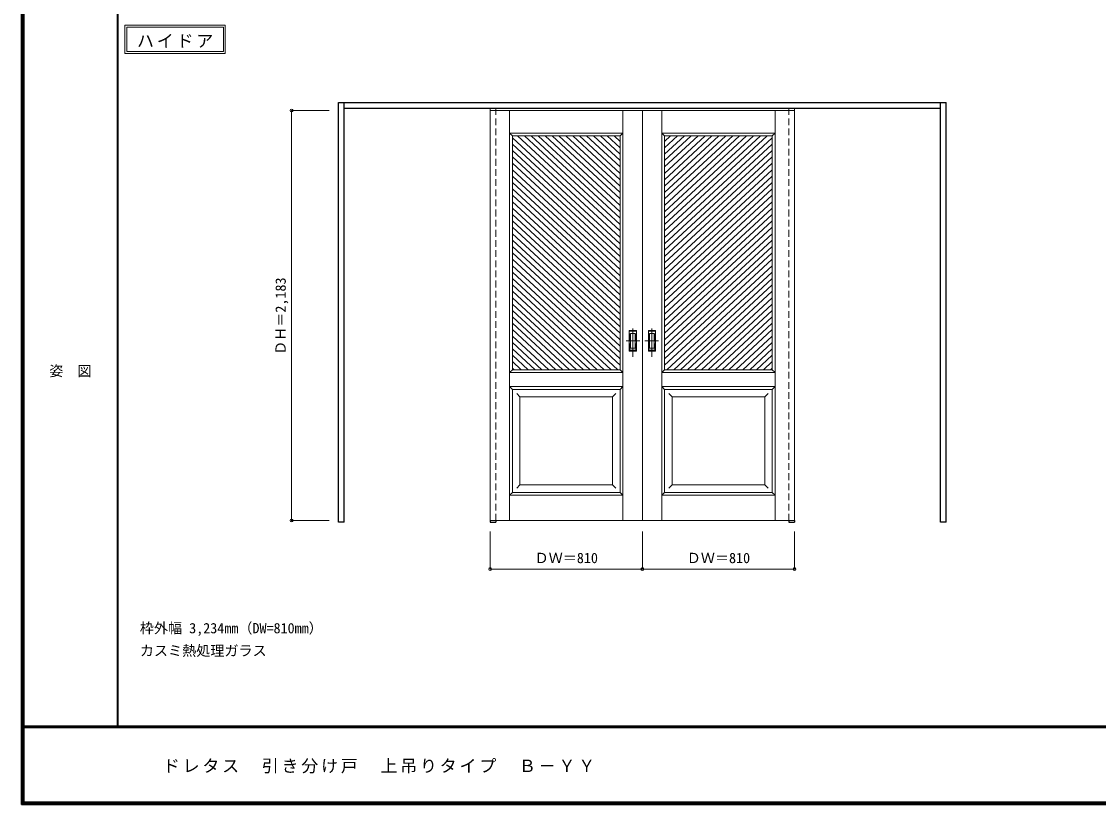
# Model space of a CAD drawing. Units: millimetres, scale not verified. Extents: x -6000 to 5700, y -4307 to 4175.
# Drawn here: x -6000 to -267, y -4205 to -36 of the extents above; entities that cross this region are included whole.
import ezdxf
from ezdxf.enums import TextEntityAlignment as Align

# ---------------------------------------------------------------- set-up
doc = ezdxf.new("R2010")
doc.units = ezdxf.units.MM
doc.header["$LTSCALE"] = 30
doc.header["$PDMODE"] = 32
doc.header["$PDSIZE"] = 15
doc.linetypes.add('CHAIN1', pattern=[8, 5, -1, 1, -1])
doc.linetypes.add('DASHED1', pattern=[1.8, 1.2, -0.6])
for name, color, linetype, lineweight in [('0-2_扉', 7, 'Continuous', 18), ('0-4_枠', 3, 'Continuous', 25), ('0-6_引手', 7, 'Continuous', 18), ('0-A_文字', 7, 'Continuous', 18), ('0-B_寸法', 7, 'Continuous', 9), ('0-C_ハッチ', 4, 'Continuous', 9), ('F-1_枠', 6, 'Continuous', 40), ('F-A_文字', 7, 'Continuous', 18)]:
    doc.layers.add(name, color=color, linetype=linetype, lineweight=lineweight)
doc.styles.add('ＭＳ ゴシック', font='')
doc.styles.get('ＭＳ ゴシック').set_extended_font_data('MS Gothic')

msp = doc.modelspace()

# ---------------------------------------------------------------- linework, layer by layer
at = {"layer": '0-2_扉'}
for p, q in [((-2695, -509.75), (-3505, -509.75)), ((-3401.5, -2692.75), (-3401.5, -509.75)), ((-2798.5, -2692.75), (-2798.5, -509.75)), ((-2695, -509.75), (-2695, -2692.75)), ((-2695, -509.75), (-1885, -509.75)), ((-2695, -509.75), (-2695, -2692.75)), ((-2591.5, -2692.75), (-2591.5, -509.75)), ((-1988.5, -2692.75), (-1988.5, -509.75)), ((-2798.5, -629.75), (-2813.5, -644.75)), ((-2591.5, -629.75), (-2576.5, -644.75)), ((-2813.5, -644.75), (-3386.5, -644.75)), ((-3386.5, -1889.75), (-3386.5, -644.75)), ((-2813.5, -1889.75), (-2813.5, -644.75)), ((-2576.5, -644.75), (-2003.5, -644.75)), ((-2576.5, -1889.75), (-2576.5, -644.75)), ((-2003.5, -1889.75), (-2003.5, -644.75)), ((-2813.69, -827.75), (-2813.5, -827.75)), ((-2576.31, -827.75), (-2576.5, -827.75)), ((-3386.5, -1889.75), (-2813.5, -1889.75)), ((-2798.5, -1904.75), (-2813.5, -1889.75)), ((-2591.5, -1904.75), (-2576.5, -1889.75)), ((-2003.5, -1889.75), (-2576.5, -1889.75)), ((-2798.5, -1979.75), (-3401.5, -1979.75)), ((-3386.5, -2542.75), (-3386.5, -1994.75)), ((-2798.5, -1979.75), (-2813.5, -1994.75)), ((-2813.5, -2542.75), (-2813.5, -1994.75)), ((-2591.5, -1979.75), (-2576.5, -1994.75)), ((-2591.5, -1979.75), (-1988.5, -1979.75)), ((-2576.5, -2542.75), (-2576.5, -1994.75)), ((-2003.5, -2542.75), (-2003.5, -1994.75)), ((-3346.5, -2034.75), (-3364.18, -2017.07)), ((-3346.5, -2034.75), (-2853.5, -2034.75)), ((-3346.5, -2034.75), (-3346.5, -2502.75)), ((-2853.54, -2034.75), (-2835.86, -2017.07)), ((-2853.5, -2502.75), (-2853.5, -2034.75)), ((-2536.46, -2034.75), (-2554.14, -2017.07)), ((-2043.5, -2034.75), (-2536.5, -2034.75)), ((-2536.5, -2502.75), (-2536.5, -2034.75)), ((-2043.5, -2034.75), (-2025.82, -2017.07)), ((-2043.5, -2034.75), (-2043.5, -2502.75)), ((-3346.5, -2502.75), (-3364.18, -2520.43)), ((-3346.5, -2502.75), (-2853.5, -2502.75)), ((-2853.5, -2502.75), (-2853.5, -2501.32)), ((-2853.5, -2502.75), (-2835.82, -2520.43)), ((-2536.5, -2502.75), (-2554.18, -2520.43)), ((-2536.5, -2502.75), (-2536.5, -2501.32)), ((-2043.5, -2502.75), (-2536.5, -2502.75)), ((-2043.5, -2502.75), (-2025.82, -2520.43)), ((-2798.5, -2557.75), (-3401.5, -2557.75)), ((-2813.5, -2542.75), (-2798.5, -2557.75)), ((-2576.5, -2542.75), (-2591.5, -2557.75)), ((-2591.5, -2557.75), (-1988.5, -2557.75))]:
    msp.add_line(p, q, dxfattribs=at)
for points in [[(-2695, -2692.75), (-3505, -2692.75), (-3505, -509.75)], [(-2695, -2692.75), (-1885, -2692.75), (-1885, -509.75)], [(-2798.5, -629.75), (-3401.5, -629.75), (-3386.5, -644.75)], [(-2591.5, -629.75), (-1988.5, -629.75), (-2003.5, -644.75)], [(-3386.5, -1889.75), (-3401.5, -1904.75), (-2798.5, -1904.75)], [(-2003.5, -1889.75), (-1988.5, -1904.75), (-2591.5, -1904.75)], [(-2813.5, -1994.75), (-3386.5, -1994.75), (-3401.5, -1979.75)], [(-2576.5, -1994.75), (-2003.5, -1994.75), (-1988.5, -1979.75)], [(-2813.5, -2542.75), (-3386.5, -2542.75), (-3401.5, -2557.75)], [(-2576.5, -2542.75), (-2003.5, -2542.75), (-1988.5, -2557.75)]]:
    msp.add_lwpolyline(points, dxfattribs=at)
at = {"layer": '0-4_枠'}
for p, q in [((-4312, -2701.25), (-4312, -466.25)), ((-4312, -466.25), (-1078, -466.25)), ((-4282, -2701.25), (-4282, -466.25)), ((-4282, -496.25), (-1108, -496.25)), ((-1108, -2701.25), (-1108, -466.25)), ((-1078, -2701.25), (-1078, -466.25)), ((-3505, -2692.75), (-3505, -2701.25)), ((-3475, -2692.75), (-3475, -2701.25)), ((-1915, -2692.75), (-1915, -2701.25)), ((-1885, -2692.75), (-1885, -2701.25)), ((-4282, -2701.25), (-4312, -2701.25)), ((-3505, -2701.25), (-3475, -2701.25)), ((-1915, -2701.25), (-1885, -2701.25)), ((-1078, -2701.25), (-1108, -2701.25))]:
    msp.add_line(p, q, dxfattribs=at)
at = {"layer": '0-4_枠', "color": 4, "linetype": 'DASHED1', "lineweight": 9}
for p, q in [((-3505, -2693.25), (-3505, -496.25)), ((-3475, -2693.25), (-3475, -496.25)), ((-1915, -2693.25), (-1915, -496.25)), ((-1885, -2693.25), (-1885, -496.25))]:
    msp.add_line(p, q, dxfattribs=at)
at = {"layer": '0-6_引手', "linetype": 'CHAIN1'}
for p, q in [((-2746, -1820.48), (-2746, -1649.63)), ((-2644, -1820.48), (-2644, -1649.63)), ((-2707.93, -1735.25), (-2780.44, -1735.25)), ((-2682.07, -1735.25), (-2609.56, -1735.25))]:
    msp.add_line(p, q, dxfattribs=at)
at = {"layer": '0-6_引手'}
for p, q in [((-2727, -1680.25), (-2765, -1680.25)), ((-2765, -1790.25), (-2765, -1680.25)), ((-2733.5, -1696.25), (-2758.5, -1696.25)), ((-2758.5, -1774.25), (-2758.5, -1696.25)), ((-2733.5, -1774.25), (-2733.5, -1696.25)), ((-2727, -1790.25), (-2727, -1680.25)), ((-2663, -1680.25), (-2625, -1680.25)), ((-2663, -1790.25), (-2663, -1680.25)), ((-2656.5, -1696.25), (-2631.5, -1696.25)), ((-2656.5, -1774.25), (-2656.5, -1696.25)), ((-2631.5, -1774.25), (-2631.5, -1696.25)), ((-2625, -1790.25), (-2625, -1680.25)), ((-2733.5, -1774.25), (-2758.5, -1774.25)), ((-2656.5, -1774.25), (-2631.5, -1774.25)), ((-2727, -1790.25), (-2765, -1790.25)), ((-2663, -1790.25), (-2625, -1790.25))]:
    msp.add_line(p, q, dxfattribs=at)
at = {"layer": '0-6_引手', "linetype": 'DASHED1'}
for p, q in [((-2762, -1786.25), (-2762, -1684.25)), ((-2628, -1786.25), (-2628, -1684.25)), ((-2730, -1786.25), (-2762, -1786.25)), ((-2660, -1786.25), (-2628, -1786.25))]:
    msp.add_line(p, q, dxfattribs=at)
for points in [[(-2730, -1786.25), (-2730, -1684.25), (-2762, -1684.25)], [(-2660, -1786.25), (-2660, -1684.25), (-2628, -1684.25)]]:
    msp.add_lwpolyline(points, dxfattribs=at)
at = {"layer": '0-A_文字'}
for p, q in [((-5450, -55.5), (-5450, -205.5)), ((-5440, -65.5), (-4925.67, -65.5)), ((-4925.67, -65.5), (-4925.67, -195.5)), ((-5450, -205.5), (-4915.67, -205.5))]:
    msp.add_line(p, q, dxfattribs=at)
for points in [[(-5450, -55.5), (-4915.67, -55.5), (-4915.67, -205.5)], [(-5440, -65.5), (-5440, -195.5), (-4925.67, -195.5)]]:
    msp.add_lwpolyline(points, dxfattribs=at)
at = {"layer": '0-B_寸法', "color": 4}
for p, q in [((-4562, -509.75), (-4362, -509.75)), ((-4562, -509.75), (-4562, -2692.75)), ((-4562, -2692.75), (-4362, -2692.75)), ((-3505, -2951.25), (-3505, -2751.25)), ((-2695, -2951.25), (-2695, -2751.25)), ((-1885, -2951.25), (-1885, -2751.25)), ((-3505, -2951.25), (-1885, -2951.25))]:
    msp.add_line(p, q, dxfattribs=at)
at = {"layer": '0-B_寸法'}
for p in [(-4562, -509.75), (-4562, -2692.75), (-3505, -2951.25), (-2695, -2951.25), (-1885, -2951.25)]:
    msp.add_point(p, dxfattribs=at)
at = {"layer": '0-C_ハッチ'}
for p, q in [((-3386.5, -654.29), (-2813.5, -1184.84)), ((-3360, -644.75), (-2813.5, -1150.77)), ((-3323.21, -644.75), (-2813.5, -1116.7)), ((-3286.41, -644.75), (-2813.5, -1082.63)), ((-3249.61, -644.75), (-2813.5, -1048.56)), ((-3212.82, -644.75), (-2813.5, -1014.49)), ((-3176.02, -644.75), (-2813.5, -980.42)), ((-3139.22, -644.75), (-2813.5, -946.34)), ((-3102.43, -644.75), (-2813.5, -912.27)), ((-3065.63, -644.75), (-2813.5, -878.2)), ((-3028.83, -644.75), (-2813.5, -844.13)), ((-2992.03, -644.75), (-2813.5, -810.06)), ((-2955.24, -644.75), (-2813.5, -775.99)), ((-2918.44, -644.75), (-2813.5, -741.92)), ((-2881.64, -644.75), (-2813.5, -707.85)), ((-2844.85, -644.75), (-2813.5, -673.78)), ((-2508.36, -644.75), (-2576.5, -707.85)), ((-2471.56, -644.75), (-2576.5, -741.92)), ((-2434.76, -644.75), (-2576.5, -775.99)), ((-2397.97, -644.75), (-2576.5, -810.06)), ((-2545.15, -644.75), (-2576.5, -673.78)), ((-2361.17, -644.75), (-2576.5, -844.13)), ((-2324.37, -644.75), (-2576.5, -878.2)), ((-2287.58, -644.75), (-2576.5, -912.27)), ((-2250.78, -644.75), (-2576.5, -946.34)), ((-2213.98, -644.75), (-2576.5, -980.42)), ((-2177.19, -644.75), (-2576.5, -1014.49)), ((-2140.39, -644.75), (-2576.5, -1048.56)), ((-2103.59, -644.75), (-2576.5, -1082.63)), ((-2066.79, -644.75), (-2576.5, -1116.7)), ((-2030, -644.75), (-2576.5, -1150.77)), ((-2003.5, -654.29), (-2576.5, -1184.84)), ((-3386.5, -688.36), (-2813.5, -1218.91)), ((-3386.5, -722.43), (-2813.5, -1252.98)), ((-2003.5, -688.36), (-2576.5, -1218.91)), ((-2003.5, -722.43), (-2576.5, -1252.98)), ((-3386.5, -756.5), (-2813.5, -1287.05)), ((-3386.5, -790.57), (-2813.5, -1321.13)), ((-2003.5, -756.5), (-2576.5, -1287.05)), ((-2003.5, -790.57), (-2576.5, -1321.13)), ((-3386.5, -824.64), (-2813.5, -1355.2)), ((-3386.5, -858.71), (-2813.5, -1389.27)), ((-2003.5, -824.64), (-2576.5, -1355.2)), ((-2003.5, -858.71), (-2576.5, -1389.27)), ((-3386.5, -892.78), (-2813.5, -1423.34)), ((-2003.5, -892.78), (-2576.5, -1423.34)), ((-3386.5, -926.85), (-2813.5, -1457.41)), ((-3386.5, -960.93), (-2813.5, -1491.48)), ((-2003.5, -926.85), (-2576.5, -1457.41)), ((-2003.5, -960.93), (-2576.5, -1491.48)), ((-3386.5, -995), (-2813.5, -1525.55)), ((-3386.5, -1029.07), (-2813.5, -1559.62)), ((-2003.5, -995), (-2576.5, -1525.55)), ((-2003.5, -1029.07), (-2576.5, -1559.62)), ((-3386.5, -1063.14), (-2813.5, -1593.69)), ((-2003.5, -1063.14), (-2576.5, -1593.69)), ((-3386.5, -1097.21), (-2813.5, -1627.77)), ((-3386.5, -1131.28), (-2813.5, -1661.84)), ((-2003.5, -1097.21), (-2576.5, -1627.77)), ((-2003.5, -1131.28), (-2576.5, -1661.84)), ((-3386.5, -1165.35), (-2813.5, -1695.91)), ((-3386.5, -1199.42), (-2813.5, -1729.98)), ((-2003.5, -1165.35), (-2576.5, -1695.91)), ((-2003.5, -1199.42), (-2576.5, -1729.98)), ((-3386.5, -1233.49), (-2813.5, -1764.05)), ((-2003.5, -1233.49), (-2576.5, -1764.05)), ((-3386.5, -1267.56), (-2813.5, -1798.12)), ((-3386.5, -1301.64), (-2813.5, -1832.19)), ((-2003.5, -1267.56), (-2576.5, -1798.12)), ((-2003.5, -1301.64), (-2576.5, -1832.19)), ((-3386.5, -1335.71), (-2813.5, -1866.26)), ((-3386.5, -1369.78), (-2824.93, -1889.75)), ((-2003.5, -1335.71), (-2576.5, -1866.26)), ((-2003.5, -1369.78), (-2565.07, -1889.75)), ((-3386.5, -1403.85), (-2861.73, -1889.75)), ((-2003.5, -1403.85), (-2528.27, -1889.75)), ((-3386.5, -1437.92), (-2898.52, -1889.75)), ((-3386.5, -1471.99), (-2935.32, -1889.75)), ((-2003.5, -1437.92), (-2491.48, -1889.75)), ((-2003.5, -1471.99), (-2454.68, -1889.75)), ((-3386.5, -1506.06), (-2972.12, -1889.75)), ((-3386.5, -1540.13), (-3008.91, -1889.75)), ((-2003.5, -1506.06), (-2417.88, -1889.75)), ((-2003.5, -1540.13), (-2381.09, -1889.75)), ((-3386.5, -1574.2), (-3045.71, -1889.75)), ((-2003.5, -1574.2), (-2344.29, -1889.75)), ((-3386.5, -1608.28), (-3082.51, -1889.75)), ((-3386.5, -1642.35), (-3119.3, -1889.75)), ((-2003.5, -1608.28), (-2307.49, -1889.75)), ((-2003.5, -1642.35), (-2270.7, -1889.75)), ((-3386.5, -1676.42), (-3156.1, -1889.75)), ((-3386.5, -1710.49), (-3192.9, -1889.75)), ((-2003.5, -1676.42), (-2233.9, -1889.75)), ((-2003.5, -1710.49), (-2197.1, -1889.75)), ((-3386.5, -1744.56), (-3229.69, -1889.75)), ((-2003.5, -1744.56), (-2160.31, -1889.75)), ((-3386.5, -1778.63), (-3266.49, -1889.75)), ((-3386.5, -1812.7), (-3303.29, -1889.75)), ((-2003.5, -1778.63), (-2123.51, -1889.75)), ((-2003.5, -1812.7), (-2086.71, -1889.75)), ((-3386.5, -1846.77), (-3340.08, -1889.75)), ((-3386.5, -1880.84), (-3376.88, -1889.75)), ((-2003.5, -1846.77), (-2049.92, -1889.75)), ((-2003.5, -1880.84), (-2013.12, -1889.75))]:
    msp.add_line(p, q, dxfattribs=at)
at = {"layer": 'F-1_枠'}
for p, q in [((-6000, 4175), (-6000, -4205)), ((-5995, 4175), (-5995, -4205)), ((-5990, 4175), (-5990, -4205)), ((-5490, 4175), (-5490, -3790)), ((5700, -3790), (-6000, -3790)), ((5700, -3795), (-6000, -3795)), ((5700, -4195), (-6000, -4195)), ((5700, -4200), (-6000, -4200)), ((5700, -4205), (-6000, -4205))]:
    msp.add_line(p, q, dxfattribs=at)

# ---------------------------------------------------------------- texts
at = {"layer": '0-A_文字', "style": 'ＭＳ ゴシック'}
for s, p in [('枠外幅 3,234mm（DW=810mm）', (-5370, -3310)), ('カスミ熱処理ガラス', (-5370, -3430))]:
    msp.add_text(s, height=54.99, dxfattribs=at).set_placement(p, align=Align.BOTTOM_LEFT)
at = {"layer": '0-A_文字', "insert": (-5385.34, -175.5), "char_height": 65.98, "attachment_point": 7, "style": 'ＭＳ ゴシック'}
msp.add_mtext('\\T1.17;ハイドア', dxfattribs=at)
at = {"layer": '0-B_寸法', "style": 'ＭＳ ゴシック'}
msp.add_text('ＤＨ＝2,183', height=54.99, rotation=90, dxfattribs=at).set_placement((-4577, -1810.75), align=Align.BOTTOM_LEFT)
for p in [(-3268.75, -2936.25), (-2458.75, -2936.25)]:
    msp.add_text('ＤＷ＝810', height=54.99, dxfattribs=at).set_placement(p, align=Align.BOTTOM_LEFT)
at = {"layer": 'F-A_文字', "style": 'ＭＳ ゴシック'}
msp.add_text('姿\u3000図', height=54.99, dxfattribs=at).set_placement((-5852.5, -1940.25), align=Align.BOTTOM_LEFT)
at = {"layer": 'F-A_文字', "insert": (-5247.55, -4040), "char_height": 65.98, "attachment_point": 7, "style": 'ＭＳ ゴシック'}
msp.add_mtext('\\T1.17;ドレタス\u3000引き分け戸\u3000上吊りタイプ\u3000Ｂ－ＹＹ', dxfattribs=at)

doc.saveas('drawing.dxf')
